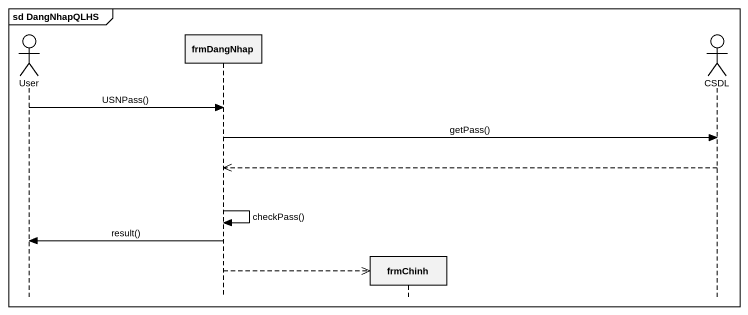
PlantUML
@startuml
mainframe sd DangNhapQLHS
hide footbox
actor User
participant frmDangNhap
participant frmChinh
actor CSDL

User -> frmDangNhap : USNPass()
frmDangNhap -> CSDL : getPass()
CSDL -->> frmDangNhap
frmDangNhap -> frmDangNhap : checkPass()
frmDangNhap -> User : result()
frmDangNhap -->> frmChinh **
@enduml
